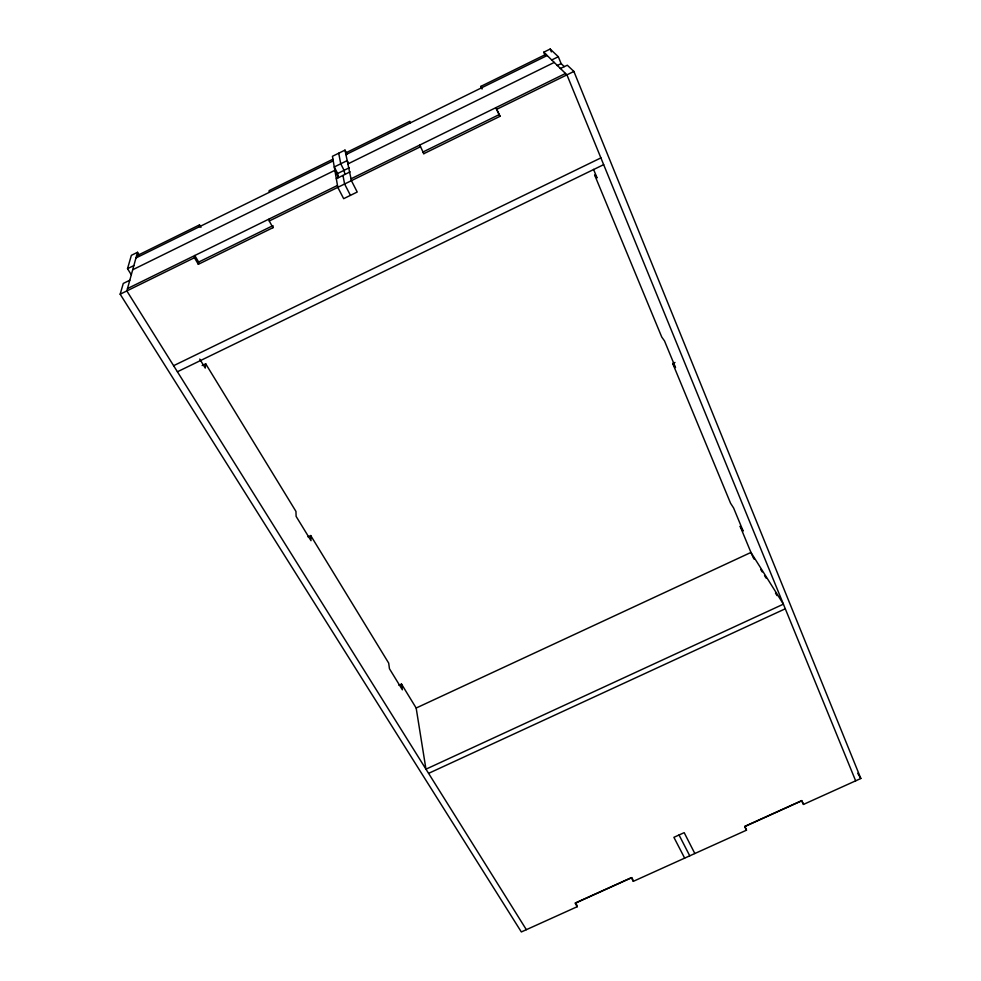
<?xml version="1.0" encoding="UTF-8"?>
<svg xmlns="http://www.w3.org/2000/svg" width="981" height="981" viewBox="0 0 981 981"><rect width="100%" height="100%" fill="white"/><g stroke="black" fill="none" stroke-linecap="round" stroke-linejoin="round"><path stroke-width="1.47" d="M202.16 365.521L205.691 363.792L205.237 368.071L199.732 359.083M198.334 264.306L198.653 262.074L194.79 255.514L194.459 257.721L198.334 264.306L272.963 227.69L272.939 225.618M199.217 226.844L199.511 224.907L136.531 255.918M131.368 274.888L127.518 268.684L131.368 255.342L137.524 252.301L126.843 290.916L526.356 929.681M632.058 877.554L576.117 902.851L577.184 906.714L521.34 931.95L120.172 294.19L123.275 283.448L129.799 280.235M344.993 150.118L332.436 156.298L337.807 187.346L343.669 198.677L357.219 192.031L351.406 180.663L344.993 150.118L347.041 154.152M544.946 55.022L543.781 52.201L550.182 49.05L558.324 56.739L561.132 63.606L564.247 66.598M332.939 159.204L269.162 190.621L269.162 192.399M345.594 152.975L409.837 121.337L410.463 122.833M482.063 89.013L480.886 86.365L545.951 54.323M135.954 257.978L333.221 160.859M345.937 154.606L547.177 55.525M127.518 268.684L133.857 265.569M551.727 59.976L558.324 56.739M132.693 269.763L334.864 170.326L338.237 176.899M347.899 163.913L554.24 62.428M338.371 177.586L337.636 173.49L349.236 167.788M557.183 65.555L561.132 63.606M336.311 178.75L350.094 171.834M560.249 68.547L567.325 65.237L573.885 71.441L860.828 778.497L803.5 804.408L801.649 800.864L744.824 826.566L746.48 830.184L633.321 881.33L631.298 877.676L575.062 903.109L577.184 906.714M127.493 288.561L337.476 185.446M351.026 178.8L565.522 73.465M120.172 294.19L194.459 257.721M272.963 227.69L269.26 220.995L420.481 146.745L419.77 145.041L423.804 153.698L500.028 116.298L495.834 107.689L500.028 116.298M496.913 109.222L573.885 71.441M198.653 262.074L271.565 226.304M498.937 114.728L423.069 151.957L423.804 153.698M173.612 365.692L600.899 157.892M177.414 371.774L603.658 164.649M307.96 536.865L310.707 535.552L388.684 663.095L389.457 668.748L402.369 689.802L401.511 684.076L398.936 685.278M752.329 555.761L740.103 526.233L743.144 531.04L733.604 507.974L730.587 503.278L672.721 363.534L674.989 362.455M416.165 708.024L750.956 552.438L783.402 604.161L425.962 769.178L416.165 708.024L401.511 684.076M428.587 773.359L785.291 608.784M543.781 52.201L566.932 74.85L855.653 780.839M480.886 86.365L481.818 87.701M672.721 363.534L675.517 367.556L664.505 340.922L661.746 337.035L594.596 174.912L597.049 177.855L593.542 169.37M752.783 556.865L754.328 559.329M760.692 569.495L762.225 571.948M764.53 575.614L766.063 578.067M775.468 593.088L777.038 595.602M137.524 252.301L139.118 254.913M205.691 363.792L295.943 511.395L296.127 516.411L311.002 540.678L310.707 535.552M857.701 773.249L860.828 778.497M199.511 224.907L200.946 227.396M684.652 858.13L673.898 837.32L684.186 832.661L694.842 853.531M350.438 195.354L344.601 183.999L342.97 175.489M679.036 834.99L689.753 855.824M337.636 173.49L334.276 166.966L347.2 160.602L348.525 163.226M746.48 830.184L744.677 826.407L801.808 800.57L803.5 804.408M550.182 49.05L551.347 51.883M632.475 878.817L633.321 881.33M344.883 174.397L344.073 170.314L340.738 163.79L338.715 153.208M269.26 218.947L269.26 220.995"/></g></svg>
